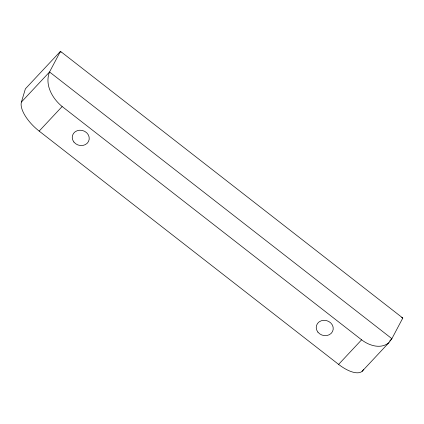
<?xml version="1.0" encoding="UTF-8"?>
<svg xmlns="http://www.w3.org/2000/svg" width="424" height="424" viewBox="0 0 424 424"><rect width="100%" height="100%" fill="white"/><g stroke="black" fill="none" stroke-linecap="round" stroke-linejoin="round"><path stroke-width="0.64" d="M363.543 369.352A27.671 11.819 43.1 0 1 338.612 364.391L39.162 131.096A27.671 11.819 43.1 0 1 21.428 102.03L25.392 88.812L60.468 51.325L402.8 318.032L391.882 338.681L388.861 342.73L362.075 371.36M21.428 102.03L49.544 71.974L60.468 51.325L60.971 52.481M39.162 131.096L62.153 106.519L361.603 339.815C369.103 345.629 380.726 349.434 388.861 342.73M338.612 364.391L361.603 339.815M389.651 341.066L391.882 338.681L49.544 71.974C44.441 84.662 52.322 98.543 62.153 106.519M401.623 317.571L402.8 318.032M317.889 332.119A8.586 7.595 16.7 0 0 332.538 331.52A8.586 7.595 16.7 0 0 323.782 320.306A8.586 7.595 16.7 0 0 317.889 332.119M73.893 142.024A8.586 7.595 16.7 0 0 88.542 141.431A8.586 7.595 16.7 0 0 79.786 130.216A8.586 7.595 16.7 0 0 73.893 142.024"/></g></svg>
